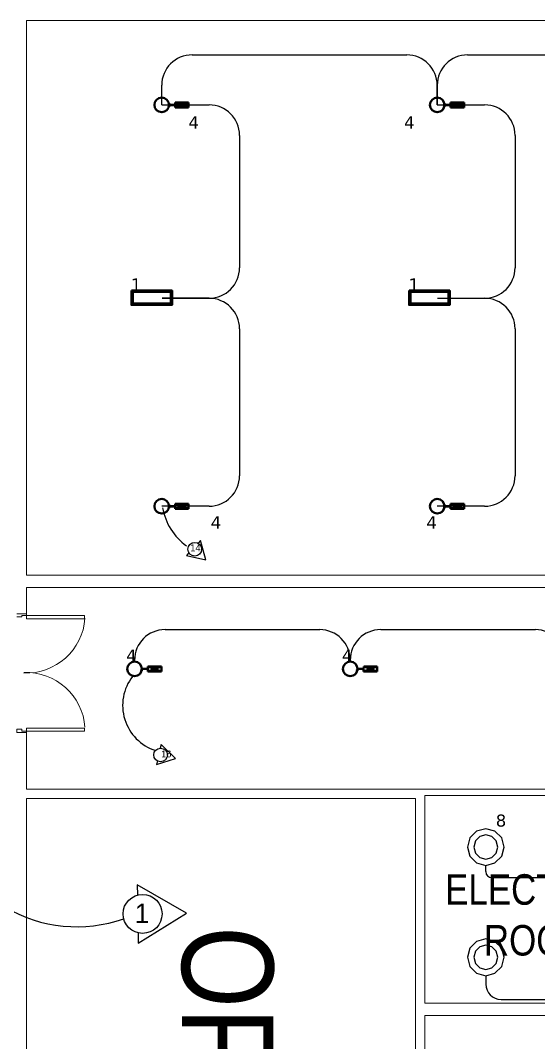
# Model space of a CAD drawing. Header units: inches. Extents: x -2 to 2474, y 1 to 287.
# Drawn here: x 86.95 to 101.52, y 189.47 to 218.22 of the extents above; entities that cross this region are included whole.
import ezdxf

# ---------------------------------------------------------------- set-up
doc = ezdxf.new("R2010")
doc.units = ezdxf.units.IN
doc.header["$MEASUREMENT"] = 0
for name, color, linetype in [('0.25', 4, 'Continuous'), ('ACU', 6, 'Continuous'), ('PDF_0', 7, 'Continuous'), ('PDF_Text', 7, 'Continuous')]:
    doc.layers.add(name, color=color, linetype=linetype)
doc.layers.add('BORDER', color=30, linetype='Continuous', lineweight=50)
doc.layers.add('DLX_LUM', color=7, linetype='Continuous', true_color=0xffd400)
doc.layers.add('DLX_LUMKEY_IDX', color=7, linetype='Continuous', true_color=0x969696)
doc.styles.add('PDF Arial Narrow', font='ARIALN.TTF')
doc.styles.add('TableTextStyle', font='')
doc.styles.get('TableTextStyle').set_extended_font_data('VERDANA.TTF')

# ---------------------------------------------------------------- blocks, each defined once
blk = doc.blocks.new('circuit')
at = {"color": 0, "lineweight": -2}
for p, q in [((39.528, 74.559), (39.228, 74.059)), ((39.828, 74.059), (39.528, 74.559)), ((39.228, 74.059), (39.334, 74.059)), ((39.721, 74.059), (39.828, 74.059))]:
    blk.add_line(p, q, dxfattribs=at)
blk.add_circle((39.528, 74.109), 0.2, dxfattribs=at)

msp = doc.modelspace()

# ---------------------------------------------------------------- linework, layer by layer
at = {"lineweight": 5}
for p, q in [((87.11296, 218.22183), (111.68696, 218.22183)), ((87.11296, 202.61222), (87.11296, 218.22183)), ((122.71594, 202.61222), (87.11296, 202.61222)), ((87.11296, 201.53005), (87.11296, 202.26928)), ((122.80478, 202.26928), (87.11296, 202.26928)), ((87.11296, 201.3879), (87.11296, 201.53005)), ((87.11296, 199.85982), (87.11296, 199.87754)), ((87.11296, 199.85982), (87.11296, 199.87754)), ((87.11296, 198.18955), (86.84643, 198.18955)), ((87.11296, 196.59742), (87.11296, 198.18955)), ((98.32496, 196.59742), (106.17869, 196.59742)), ((98.32496, 190.57386), (106.01344, 190.57386)), ((103.4691, 190.23091), (98.32496, 190.23091))]:
    msp.add_line(p, q, dxfattribs=at)
at = {"layer": '0.25'}
for p, q in [((91.77655, 217.25371), (97.81117, 217.25371)), ((99.52588, 217.25371), (105.5605, 217.25371)), ((90.91919, 215.84562), (90.91919, 216.39635)), ((98.66852, 216.39635), (98.66852, 215.84562)), ((98.66852, 215.84562), (98.66852, 216.39635)), ((90.91919, 215.84562), (92.25212, 215.84562)), ((98.66852, 215.84562), (100.00145, 215.84562)), ((93.10948, 214.98826), (93.10948, 211.2627)), ((100.85881, 214.98826), (100.85881, 211.2627)), ((92.25212, 210.40535), (90.93189, 210.40535)), ((90.93189, 210.40535), (92.25212, 210.40535)), ((98.68122, 210.40535), (100.00145, 210.40535)), ((100.00145, 210.40535), (100.00145, 210.40535)), ((93.10948, 209.54799), (93.10948, 205.4116)), ((100.85881, 209.54799), (100.85881, 205.4116)), ((92.25212, 204.55424), (90.91919, 204.55424)), ((100.00145, 204.55424), (98.66852, 204.55424)), ((91.01225, 201.08258), (95.3647, 201.08258)), ((97.07942, 201.08258), (101.43186, 201.08258)), ((90.15489, 200.18423), (90.15489, 200.22522)), ((96.22206, 200.22522), (96.22206, 200.18423)), ((96.22206, 200.18423), (96.22206, 200.22522)), ((100.0364, 194.27381), (100.0364, 194.45016)), ((104.12823, 194.10234), (100.20788, 194.10234)), ((100.0364, 191.34724), (100.0364, 191.10811)), ((100.46508, 190.67944), (103.87102, 190.67944))]:
    msp.add_line(p, q, dxfattribs=at)
for centre, radius, start, end in [((91.77655, 216.39635), 0.85736, 90, 180), ((97.81117, 216.39635), 0.85736, 0, 90), ((99.52588, 216.39635), 0.85736, 90, 180), ((92.25212, 214.98826), 0.85736, 0, 90), ((100.00145, 214.98826), 0.85736, 0, 90), ((92.25212, 211.2627), 0.85736, 270, 0), ((100.00145, 211.2627), 0.85736, 270, 0), ((92.25212, 209.54799), 0.85736, 0, 90), ((100.00145, 209.54799), 0.85736, 0, 90), ((92.25212, 205.4116), 0.85736, 270, 0), ((100.00145, 205.4116), 0.85736, 270, 0), ((91.01225, 200.22522), 0.85736, 90, 180), ((95.3647, 200.22522), 0.85736, 360, 90), ((97.07942, 200.22522), 0.85736, 90, 180), ((101.43186, 200.22522), 0.85736, 0, 90), ((100.20788, 194.27381), 0.17147, 180, 270), ((88.52748, 196.67701), 3.95412, 239.340629, 289.538449), ((100.46508, 191.10811), 0.42868, 180, 270)]:
    msp.add_arc(centre, radius, start, end, dxfattribs=at)
at = {"layer": 'BORDER', "color": 2}
for p, q in [((91.1234, 215.86452), (91.14255, 215.86452)), ((91.14255, 215.82672), (91.1234, 215.82672)), ((91.14255, 215.86452), (91.14255, 215.86925)), ((91.14255, 215.822), (91.14255, 215.82672)), ((91.15387, 215.822), (91.14255, 215.822)), ((91.29721, 215.84253), (91.15384, 215.84278)), ((91.15387, 215.86925), (91.15387, 215.822)), ((91.15387, 215.84845), (91.29717, 215.84846)), ((91.67523, 215.91574), (91.29702, 215.7755)), ((91.29702, 215.7755), (91.29721, 215.84253)), ((91.67523, 215.7755), (91.29702, 215.7755)), ((91.29717, 215.84846), (91.29767, 215.91574)), ((91.29767, 215.91574), (91.67523, 215.91574)), ((91.29767, 215.91574), (91.67523, 215.7755)), ((91.67523, 215.91574), (91.67523, 215.7755)), ((98.87273, 215.86452), (98.89188, 215.86452)), ((98.89188, 215.82672), (98.87273, 215.82672)), ((98.89188, 215.86452), (98.89188, 215.86925)), ((98.89188, 215.822), (98.89188, 215.82672)), ((98.9032, 215.822), (98.89188, 215.822)), ((99.04654, 215.84253), (98.90317, 215.84278)), ((98.9032, 215.86925), (98.9032, 215.822)), ((98.9032, 215.84845), (99.04651, 215.84846)), ((99.42456, 215.91574), (99.04635, 215.7755)), ((99.04635, 215.7755), (99.04654, 215.84253)), ((99.42456, 215.7755), (99.04635, 215.7755)), ((99.04651, 215.84846), (99.047, 215.91574)), ((99.047, 215.91574), (99.42456, 215.91574)), ((99.047, 215.91574), (99.42456, 215.7755)), ((99.42456, 215.91574), (99.42456, 215.7755)), ((91.1234, 204.57314), (91.14255, 204.57314)), ((91.14255, 204.53534), (91.1234, 204.53534)), ((91.14255, 204.57314), (91.14255, 204.57787)), ((91.14255, 204.53061), (91.14255, 204.53534)), ((91.15387, 204.53061), (91.14255, 204.53061)), ((91.29721, 204.55115), (91.15384, 204.5514)), ((91.15387, 204.57787), (91.15387, 204.53061)), ((91.15387, 204.55707), (91.29717, 204.55708)), ((91.67523, 204.62436), (91.29702, 204.48412)), ((91.29702, 204.48412), (91.29721, 204.55115)), ((91.67523, 204.48412), (91.29702, 204.48412)), ((91.29717, 204.55708), (91.29767, 204.62436)), ((91.29767, 204.62436), (91.67523, 204.62436)), ((91.29767, 204.62436), (91.67523, 204.48412)), ((91.67523, 204.62436), (91.67523, 204.48412)), ((98.87273, 204.57314), (98.89188, 204.57314)), ((98.89188, 204.53534), (98.87273, 204.53534)), ((98.89188, 204.57314), (98.89188, 204.57787)), ((98.89188, 204.57787), (98.9032, 204.57787)), ((98.89188, 204.53061), (98.89188, 204.53534)), ((98.9032, 204.53061), (98.89188, 204.53061)), ((99.04654, 204.55115), (98.90317, 204.5514)), ((98.9032, 204.57787), (98.9032, 204.53061)), ((98.9032, 204.55707), (99.04651, 204.55708)), ((99.42456, 204.62436), (99.04635, 204.48412)), ((99.04635, 204.48412), (99.04654, 204.55115)), ((99.42456, 204.48412), (99.04635, 204.48412)), ((99.04651, 204.55708), (99.047, 204.62436)), ((99.047, 204.62436), (99.42456, 204.62436)), ((99.047, 204.62436), (99.42456, 204.48412)), ((99.42456, 204.62436), (99.42456, 204.48412)), ((90.34232, 199.94419), (90.34232, 199.95551)), ((90.3591, 199.99804), (90.37825, 199.99804)), ((90.37825, 199.96024), (90.3591, 199.96024)), ((90.37825, 199.99804), (90.37825, 200.00277)), ((90.37825, 199.95552), (90.37825, 199.96024)), ((90.38957, 199.95552), (90.37825, 199.95552)), ((90.53291, 199.97605), (90.38954, 199.97631)), ((90.38957, 200.00277), (90.38957, 199.95552)), ((90.38957, 199.98198), (90.53288, 199.98198)), ((90.91093, 200.04927), (90.53272, 199.90902)), ((90.53272, 199.90902), (90.53291, 199.97605)), ((90.91093, 199.90902), (90.53272, 199.90902)), ((90.53288, 199.98198), (90.53337, 200.04927)), ((90.53337, 200.04927), (90.91093, 200.04927)), ((90.53337, 200.04927), (90.91093, 199.90902)), ((90.91093, 200.04927), (90.91093, 199.90902)), ((96.40949, 199.94419), (96.40949, 199.95551)), ((96.42627, 199.99804), (96.44541, 199.99804)), ((96.44541, 199.96024), (96.42627, 199.96024)), ((96.44541, 199.99804), (96.44541, 200.00277)), ((96.44541, 199.95552), (96.44541, 199.96024)), ((96.45674, 199.95552), (96.44541, 199.95552)), ((96.60008, 199.97605), (96.45671, 199.97631)), ((96.45673, 200.00277), (96.45674, 199.95552)), ((96.45674, 199.98198), (96.60004, 199.98198)), ((96.9781, 200.04927), (96.59989, 199.90902)), ((96.59989, 199.90902), (96.60008, 199.97605)), ((96.9781, 199.90902), (96.59989, 199.90902)), ((96.60004, 199.98198), (96.60054, 200.04927)), ((96.60054, 200.04927), (96.9781, 200.04927)), ((96.60054, 200.04927), (96.9781, 199.90902)), ((96.9781, 200.04927), (96.9781, 199.90902))]:
    msp.add_line(p, q, dxfattribs=at)
at = {"layer": 'BORDER'}
for p, q in [((91.14255, 215.86925), (91.15387, 215.86925)), ((98.89188, 215.86925), (98.9032, 215.86925)), ((91.14255, 204.57787), (91.15387, 204.57787))]:
    msp.add_line(p, q, dxfattribs=at)
at = {"layer": 'BORDER', "color": 2}
for points in [[(90.06735, 210.6225), (91.20896, 210.6225), (91.20896, 210.21802), (90.06735, 210.21802)], [(90.10326, 210.58659), (91.17305, 210.58659), (91.17305, 210.25393), (90.10326, 210.25393)], [(97.87914, 210.6225), (99.02075, 210.6225), (99.02075, 210.21802), (97.87914, 210.21802)], [(97.91505, 210.58659), (98.98484, 210.58659), (98.98484, 210.25393), (97.91505, 210.25393)]]:
    msp.add_lwpolyline(points, close=True, dxfattribs=at)
for centre in [(90.91919, 215.84562), (98.66852, 215.84562), (90.91919, 204.55424), (98.66852, 204.55424), (90.15489, 199.97914), (96.22206, 199.97914)]:
    msp.add_circle(centre, 0.20508, dxfattribs=at)
at = {"layer": 'Defpoints', "transparency": 33554585}
msp.add_arc((92.5688, 204.78441), 1.64518, 189.510537, 234.642824, dxfattribs=at)
at = {"layer": 'Defpoints'}
msp.add_arc((91.15113, 198.95113), 1.33075, 142.183573, 252.189635, dxfattribs=at)
at = {"layer": 'DLX_LUM', "color": 30, "true_color": 0xf26722}
for points in [[(99.52008, 194.96648), (99.58926, 194.70832), (99.77824, 194.51933), (100.0364, 194.45016), (100.29457, 194.51933), (100.48355, 194.70832), (100.55273, 194.96648), (100.48355, 195.22464), (100.29457, 195.41363), (100.0364, 195.4828), (99.77824, 195.41363), (99.58926, 195.22464)], [(99.69619, 194.96648), (99.74177, 194.79637), (99.8663, 194.67184), (100.0364, 194.62626), (100.20651, 194.67184), (100.33104, 194.79637), (100.37662, 194.96648), (100.33104, 195.13659), (100.20651, 195.26112), (100.0364, 195.3067), (99.8663, 195.26112), (99.74177, 195.13659)], [(99.52008, 191.86357), (99.58926, 191.60541), (99.77824, 191.41642), (100.0364, 191.34724), (100.29457, 191.41642), (100.48355, 191.60541), (100.55273, 191.86357), (100.48355, 192.12173), (100.29457, 192.31072), (100.0364, 192.37989), (99.77824, 192.31072), (99.58926, 192.12173)], [(99.69619, 191.86357), (99.74177, 191.69346), (99.8663, 191.56893), (100.0364, 191.52335), (100.20651, 191.56893), (100.33104, 191.69346), (100.37662, 191.86357), (100.33104, 192.03368), (100.20651, 192.1582), (100.0364, 192.20378), (99.8663, 192.1582), (99.74177, 192.03368)]]:
    msp.add_lwpolyline(points, close=True, dxfattribs=at)
at = {"layer": 'PDF_0', "lineweight": 5}
for points in [[(86.84643, 201.53005), (87.11296, 201.53005), (87.11296, 201.47674), (86.98858, 201.47674), (86.98858, 201.44121), (86.84643, 201.44121)], [(98.32496, 196.59742), (87.11296, 196.59742)], [(98.32496, 196.41973), (98.32496, 190.57386)], [(98.32496, 190.57386), (98.32496, 196.41973)], [(106.17869, 195.42469), (106.17869, 196.41973), (98.32496, 196.41973), (98.32496, 190.57386)], [(98.05843, 196.33089), (87.11296, 196.33089), (87.11296, 164.20522), (98.05843, 164.20522)], [(98.05843, 164.20522), (98.05843, 196.33089)], [(98.32496, 190.23091), (98.32496, 173.7292)]]:
    msp.add_lwpolyline(points, dxfattribs=at)
for points in [[(87.11296, 201.3879), (87.11296, 201.47674), (88.74767, 201.47674), (88.74767, 201.3879)], [(87.11296, 198.18955), (87.11296, 198.22508), (86.98858, 198.22508), (86.98858, 198.27839), (86.84643, 198.27839), (86.84643, 198.18955)], [(87.11296, 198.31393), (87.11296, 198.22508), (88.74767, 198.22508), (88.74767, 198.31393)]]:
    msp.add_lwpolyline(points, close=True, dxfattribs=at)
for centre, start, end in [((87.10407, 201.52116), 267.819483, 355.90217), ((87.10407, 198.2162), 4.09783, 92.180517)]:
    msp.add_arc(centre, 1.66136, start, end, dxfattribs=at)

# ---------------------------------------------------------------- block references
at = {"color": 6, "lineweight": -2, "transparency": 33554585, "xscale": 2.739726574430336, "yscale": 2.739726574430336, "zscale": 2.739726574430336, "rotation": 271.132599512093}
msp.add_blockref('circuit', (-114.75793, 297.34664), dxfattribs=at)
at = {"layer": 'ACU', "color": 6, "lineweight": -2, "transparency": 33554585, "xscale": 0.9637315902667261, "yscale": 0.9637315902667261, "zscale": 0.9637315902667261, "rotation": 257.3567396651009}
msp.add_blockref('circuit', (29.53536, 250.35942), dxfattribs=at)
at = {"layer": 'Defpoints', "color": 5, "lineweight": -2, "transparency": 33554585, "xscale": 0.963731590266726, "yscale": 0.963731590266726, "zscale": 0.963731590266726, "rotation": 226.4160726206153}
msp.add_blockref('circuit', (66.37613, 280.17855), dxfattribs=at)

# ---------------------------------------------------------------- texts
at = {"transparency": 33554585, "char_height": 0.192746, "attachment_point": 1}
for s, insert in [('14', (91.72346, 203.4797)), ('16', (90.90394, 197.68174))]:
    msp.add_mtext_dynamic_manual_height_columns(s, width=0.2779477, gutter_width=0.96373, heights=[0], dxfattribs=dict(at, insert=insert))
at = {"transparency": 33554585, "insert": (90.15955, 193.37497), "char_height": 0.54795, "attachment_point": 1, "rotation": 0.446328}
msp.add_mtext_dynamic_manual_height_columns('1', width=0.7901584, gutter_width=2.73973, heights=[0], dxfattribs=at)
at = {"layer": 'DLX_LUMKEY_IDX', "style": 'TableTextStyle'}
for s, p in [('4', (91.67066, 215.18139)), ('4', (97.73782, 215.18139)), ('1', (90.05034, 210.6225)), ('1', (97.86212, 210.6225)), ('4', (92.29575, 203.92601)), ('4', (98.36291, 203.92601)), ('4', (89.91838, 200.18138)), ('4', (95.98554, 200.18138)), ('8', (100.31581, 195.54093))]:
    msp.add_text(s, height=0.34021, dxfattribs=at).set_placement(p)
at = {"layer": 'PDF_Text', "lineweight": 5, "insert": (98.89035, 193.05163), "char_height": 0.8573571, "attachment_point": 4, "style": 'PDF Arial Narrow'}
msp.add_mtext('ELECTRICAL \\P    ROOM', dxfattribs=at)
at = {"layer": 'PDF_Text', "lineweight": 5, "insert": (92.75673, 192.73469), "char_height": 2.5720713, "attachment_point": 4, "rotation": 270, "style": 'PDF Arial Narrow'}
msp.add_mtext('\\pxqj;OPEN TO BELOW', dxfattribs=at)

doc.saveas('drawing.dxf')
